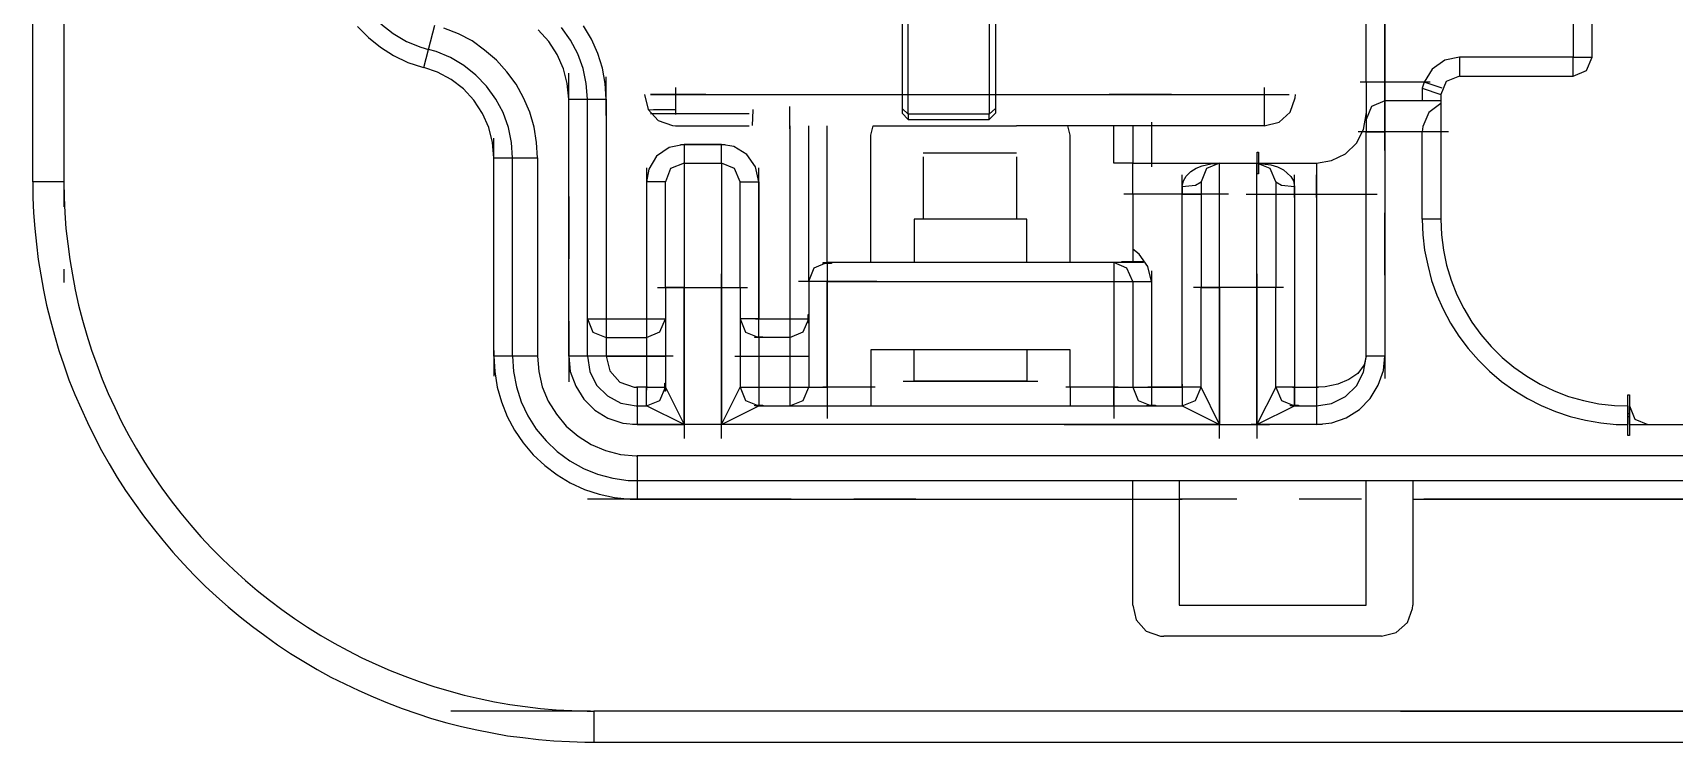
# Model space of a CAD drawing. Header units: inches. Extents: x 47316 to 59086, y 3141 to 11743.
# Drawn here: x 47671.75 to 47698.1, y 8683.27 to 8694.66 of the extents above; entities that cross this region are included whole.
import ezdxf

# ---------------------------------------------------------------- set-up
doc = ezdxf.new("R2010")
doc.units = ezdxf.units.IN
doc.header["$MEASUREMENT"] = 0

msp = doc.modelspace()

# ---------------------------------------------------------------- linework, layer by layer
at = {"color": 7, "linetype": 'Continuous', "ltscale": 0.936}
for p, q in [((47671.752, 8692.267), (47671.752, 8708.465)), ((47672.252, 8708.465), (47672.252, 8692.267)), ((47693.155, 8693.868), (47693.155, 8706.866)), ((47693.455, 8693.868), (47693.455, 8706.866)), ((47672.252, 8698.868), (47672.252, 8691.868)), ((47693.455, 8698.868), (47693.455, 8692.569)), ((47696.478, 8696.97), (47696.478, 8694.269)), ((47696.778, 8694.269), (47696.778, 8696.97)), ((47685.705, 8695.058), (47685.705, 8693.446)), ((47685.804, 8693.353), (47685.804, 8695.053)), ((47687.103, 8695.053), (47687.103, 8693.353)), ((47687.202, 8695.058), (47687.202, 8693.371)), ((47676.965, 8694.761), (47677.137, 8694.584)), ((47677.34, 8694.808), (47677.538, 8694.652)), ((47677.538, 8694.652), (47677.752, 8694.524)), ((47678.101, 8694.394), (47678.205, 8694.782)), ((47678.582, 8694.644), (47678.348, 8694.738)), ((47678.801, 8694.53), (47678.582, 8694.644)), ((47680.036, 8694.522), (47679.861, 8694.707)), ((47680.384, 8694.543), (47680.236, 8694.748)), ((47680.718, 8694.558), (47680.593, 8694.772)), ((47677.137, 8694.584), (47677.332, 8694.428)), ((47677.332, 8694.428), (47677.543, 8694.295)), ((47677.752, 8694.524), (47677.981, 8694.431)), ((47677.981, 8694.431), (47678.101, 8694.394)), ((47678.028, 8694.103), (47678.101, 8694.394)), ((47678.226, 8694.36), (47678.101, 8694.394)), ((47679.004, 8694.384), (47678.801, 8694.53)), ((47679.194, 8694.222), (47679.004, 8694.384)), ((47680.168, 8694.314), (47680.036, 8694.522)), ((47680.499, 8694.324), (47680.384, 8694.543)), ((47680.822, 8694.329), (47680.718, 8694.558)), ((47677.543, 8694.295), (47677.77, 8694.186)), ((47677.77, 8694.186), (47678.007, 8694.11)), ((47678.007, 8694.11), (47678.028, 8694.103)), ((47678.246, 8694.027), (47678.028, 8694.103)), ((47678.455, 8694.264), (47678.226, 8694.36)), ((47678.668, 8694.136), (47678.455, 8694.264)), ((47678.864, 8693.983), (47678.668, 8694.136)), ((47679.361, 8694.035), (47679.194, 8694.222)), ((47680.27, 8694.084), (47680.168, 8694.314)), ((47680.585, 8694.087), (47680.499, 8694.324)), ((47680.895, 8694.092), (47680.822, 8694.329)), ((47694.413, 8694.22), (47694.213, 8694.077)), ((47694.653, 8694.269), (47694.413, 8694.22)), ((47694.653, 8694.269), (47694.653, 8693.967)), ((47696.478, 8694.269), (47694.653, 8694.269)), ((47694.653, 8694.269), (47694.653, 8694.269)), ((47696.478, 8694.269), (47696.778, 8694.269)), ((47696.478, 8693.967), (47696.478, 8694.269)), ((47696.689, 8694.056), (47696.778, 8694.269)), ((47678.465, 8693.912), (47678.246, 8694.027)), ((47678.663, 8693.759), (47678.465, 8693.912)), ((47679.036, 8693.803), (47678.864, 8693.983)), ((47679.509, 8693.834), (47679.361, 8694.035)), ((47680.33, 8693.845), (47680.27, 8694.084)), ((47680.353, 8693.597), (47680.33, 8693.845)), ((47680.353, 8693.032), (47680.353, 8694.011)), ((47680.634, 8693.845), (47680.585, 8694.087)), ((47680.653, 8693.597), (47680.634, 8693.845)), ((47680.937, 8693.845), (47680.895, 8694.092)), ((47680.952, 8693.597), (47680.937, 8693.845)), ((47680.952, 8693.334), (47680.952, 8693.952)), ((47694.181, 8693.868), (47693.059, 8693.868)), ((47693.455, 8693.868), (47693.155, 8693.868)), ((47693.155, 8693.868), (47693.155, 8693.069)), ((47694.085, 8693.868), (47693.455, 8693.868)), ((47693.455, 8693.569), (47693.455, 8693.868)), ((47694.085, 8693.868), (47694.054, 8693.772)), ((47694.213, 8694.077), (47694.085, 8693.868)), ((47694.371, 8693.772), (47694.085, 8693.868)), ((47694.439, 8693.881), (47694.353, 8693.668)), ((47694.653, 8693.967), (47694.439, 8693.881)), ((47694.653, 8693.967), (47696.478, 8693.967)), ((47696.478, 8693.967), (47696.689, 8694.056)), ((47678.832, 8693.577), (47678.663, 8693.759)), ((47678.97, 8693.368), (47678.832, 8693.577)), ((47679.184, 8693.597), (47679.036, 8693.803)), ((47679.301, 8693.379), (47679.184, 8693.597)), ((47679.629, 8693.616), (47679.509, 8693.834)), ((47679.728, 8693.386), (47679.629, 8693.616)), ((47680.353, 8689.47), (47680.353, 8693.597)), ((47680.353, 8693.597), (47680.952, 8693.597)), ((47680.653, 8689.47), (47680.653, 8693.597)), ((47680.952, 8693.597), (47680.952, 8690.069)), ((47681.567, 8693.668), (47681.627, 8693.431)), ((47682.554, 8693.668), (47681.668, 8693.668)), ((47681.668, 8693.668), (47688.028, 8693.668)), ((47682.067, 8693.782), (47682.067, 8693.347)), ((47685.556, 8693.668), (47686.442, 8693.668)), ((47687.541, 8693.668), (47691.517, 8693.668)), ((47690.028, 8693.668), (47689.03, 8693.668)), ((47691.03, 8693.668), (47691.916, 8693.668)), ((47691.517, 8693.782), (47691.517, 8693.347)), ((47691.517, 8693.668), (47691.517, 8693.168)), ((47691.934, 8693.389), (47692.015, 8693.618)), ((47692.015, 8693.618), (47692.017, 8693.668)), ((47694.054, 8693.772), (47694.054, 8693.569)), ((47694.054, 8693.772), (47694.353, 8693.668)), ((47694.353, 8693.668), (47694.353, 8691.668)), ((47679.072, 8693.142), (47678.97, 8693.368)), ((47679.384, 8693.142), (47679.301, 8693.379)), ((47679.796, 8693.147), (47679.728, 8693.386)), ((47681.627, 8693.431), (47681.788, 8693.251)), ((47681.632, 8693.425), (47681.713, 8693.428)), ((47681.668, 8693.368), (47683.249, 8693.368)), ((47681.713, 8693.428), (47682.067, 8693.431)), ((47683.304, 8693.17), (47683.312, 8693.418)), ((47683.312, 8693.418), (47683.312, 8693.431)), ((47683.9, 8693.118), (47683.9, 8693.478)), ((47685.705, 8693.446), (47685.804, 8693.353)), ((47685.705, 8693.446), (47685.705, 8693.371)), ((47685.705, 8693.371), (47685.804, 8693.269)), ((47687.103, 8693.353), (47685.804, 8693.353)), ((47685.804, 8693.353), (47685.804, 8693.269)), ((47687.103, 8693.353), (47687.202, 8693.446)), ((47687.202, 8693.371), (47687.103, 8693.269)), ((47687.103, 8693.269), (47687.103, 8693.353)), ((47691.754, 8693.228), (47691.934, 8693.389)), ((47693.108, 8693.108), (47693.155, 8693.35)), ((47693.239, 8693.48), (47693.155, 8693.269)), ((47693.155, 8693.35), (47693.155, 8693.368)), ((47693.455, 8693.569), (47693.239, 8693.48)), ((47694.353, 8693.569), (47693.455, 8693.569)), ((47693.455, 8693.069), (47693.455, 8693.569)), ((47693.455, 8692.769), (47693.455, 8693.428)), ((47694.161, 8693.379), (47694.062, 8693.157)), ((47694.353, 8693.527), (47694.161, 8693.379)), ((47679.132, 8692.899), (47679.072, 8693.142)), ((47679.434, 8692.899), (47679.384, 8693.142)), ((47679.838, 8692.899), (47679.796, 8693.147)), ((47681.788, 8693.251), (47682.017, 8693.17)), ((47682.017, 8693.17), (47682.067, 8693.168)), ((47682.067, 8693.168), (47683.249, 8693.168)), ((47683.9, 8693.168), (47683.9, 8690.069)), ((47684.205, 8690.67), (47684.205, 8693.168)), ((47684.504, 8690.97), (47684.504, 8693.168)), ((47685.202, 8693.019), (47685.241, 8693.168)), ((47685.241, 8693.168), (47687.541, 8693.168)), ((47685.804, 8693.269), (47687.103, 8693.269)), ((47691.517, 8693.168), (47687.541, 8693.168)), ((47688.403, 8693.019), (47688.364, 8693.168)), ((47689.101, 8692.569), (47689.101, 8693.168)), ((47689.405, 8693.168), (47689.405, 8692.569)), ((47689.705, 8693.228), (47689.705, 8692.509)), ((47689.705, 8693.168), (47689.705, 8692.569)), ((47691.517, 8693.168), (47691.754, 8693.228)), ((47692.996, 8692.889), (47693.108, 8693.108)), ((47694.473, 8693.069), (47693.025, 8693.069)), ((47693.155, 8693.069), (47693.455, 8693.069)), ((47693.155, 8689.47), (47693.155, 8693.069)), ((47694.054, 8693.069), (47693.455, 8693.069)), ((47693.455, 8693.069), (47693.455, 8689.47)), ((47694.062, 8693.157), (47694.054, 8693.069)), ((47694.054, 8691.668), (47694.054, 8693.069)), ((47679.153, 8692.652), (47679.132, 8692.899)), ((47679.153, 8692.561), (47679.153, 8692.97)), ((47679.452, 8692.652), (47679.434, 8692.899)), ((47679.851, 8692.652), (47679.838, 8692.899)), ((47681.965, 8692.819), (47681.762, 8692.678)), ((47682.205, 8692.868), (47681.965, 8692.819)), ((47682.145, 8692.868), (47682.864, 8692.868)), ((47682.804, 8692.868), (47682.205, 8692.868)), ((47682.205, 8692.868), (47682.205, 8690.569)), ((47683.002, 8692.837), (47682.804, 8692.868)), ((47682.804, 8692.569), (47682.804, 8692.868)), ((47683.213, 8692.709), (47683.002, 8692.837)), ((47685.202, 8690.97), (47685.202, 8693.019)), ((47688.403, 8690.97), (47688.403, 8693.019)), ((47692.819, 8692.72), (47692.996, 8692.889)), ((47679.153, 8689.47), (47679.153, 8692.652)), ((47679.153, 8692.652), (47679.851, 8692.652)), ((47679.452, 8689.47), (47679.452, 8692.652)), ((47679.851, 8692.652), (47679.851, 8689.47)), ((47681.762, 8692.678), (47681.637, 8692.47)), ((47682.205, 8692.569), (47681.989, 8692.48)), ((47682.205, 8692.569), (47682.804, 8692.569)), ((47683.015, 8692.483), (47682.804, 8692.569)), ((47682.804, 8692.569), (47682.804, 8690.569)), ((47683.353, 8692.509), (47683.213, 8692.709)), ((47686.043, 8692.735), (47687.541, 8692.735)), ((47686.043, 8692.67), (47686.043, 8691.668)), ((47687.541, 8692.67), (47687.541, 8691.668)), ((47689.405, 8692.569), (47689.101, 8692.569)), ((47689.405, 8692.569), (47691.4, 8692.569)), ((47689.405, 8692.071), (47689.405, 8692.569)), ((47690.426, 8692.485), (47690.522, 8692.524)), ((47690.522, 8692.524), (47690.661, 8692.558)), ((47690.801, 8692.569), (47690.59, 8692.48)), ((47690.661, 8692.558), (47690.801, 8692.569)), ((47690.801, 8690.569), (47690.801, 8692.569)), ((47691.614, 8692.483), (47691.4, 8692.569)), ((47691.4, 8692.569), (47691.624, 8692.543)), ((47691.4, 8690.569), (47691.4, 8692.569)), ((47691.4, 8692.569), (47692.353, 8692.569)), ((47691.405, 8692.394), (47691.405, 8692.743)), ((47691.405, 8692.743), (47691.426, 8692.743)), ((47691.405, 8692.394), (47691.405, 8692.743)), ((47691.405, 8692.743), (47691.426, 8692.743)), ((47691.405, 8692.394), (47691.405, 8692.743)), ((47691.405, 8692.743), (47691.426, 8692.743)), ((47691.426, 8692.743), (47691.426, 8692.394)), ((47691.426, 8692.743), (47691.426, 8692.743)), ((47691.426, 8692.743), (47691.426, 8692.394)), ((47691.426, 8692.743), (47691.426, 8692.743)), ((47691.426, 8692.743), (47691.426, 8692.394)), ((47691.426, 8692.743), (47691.426, 8692.743)), ((47691.624, 8692.543), (47691.728, 8692.509)), ((47692.353, 8692.569), (47692.598, 8692.608)), ((47692.353, 8692.569), (47692.353, 8692.071)), ((47692.598, 8692.608), (47692.819, 8692.72)), ((47671.752, 8692.267), (47671.754, 8692.017)), ((47672.252, 8692.267), (47671.752, 8692.267)), ((47672.252, 8692.267), (47672.257, 8692.017)), ((47672.252, 8692.267), (47672.252, 8692.267)), ((47680.952, 8692.332), (47680.952, 8691.332)), ((47681.601, 8692.491), (47681.601, 8689.847)), ((47681.637, 8692.47), (47681.601, 8692.267)), ((47681.905, 8692.267), (47681.601, 8692.267)), ((47681.601, 8692.267), (47681.601, 8690.069)), ((47681.989, 8692.48), (47681.905, 8692.267)), ((47681.905, 8690.569), (47681.905, 8692.267)), ((47683.103, 8692.267), (47683.015, 8692.483)), ((47683.103, 8690.569), (47683.103, 8692.267)), ((47683.103, 8692.267), (47683.403, 8692.267)), ((47683.403, 8692.267), (47683.353, 8692.509)), ((47683.403, 8689.847), (47683.403, 8692.491)), ((47683.403, 8692.267), (47683.403, 8690.069)), ((47690.202, 8692.022), (47690.202, 8692.381)), ((47690.202, 8692.194), (47690.22, 8692.285)), ((47690.22, 8692.285), (47690.265, 8692.36)), ((47690.265, 8692.36), (47690.34, 8692.433)), ((47690.34, 8692.433), (47690.426, 8692.485)), ((47690.416, 8692.215), (47690.502, 8692.267)), ((47690.59, 8692.48), (47690.502, 8692.267)), ((47690.502, 8692.267), (47690.502, 8690.569)), ((47691.426, 8692.394), (47691.405, 8692.394)), ((47691.426, 8692.394), (47691.405, 8692.394)), ((47691.426, 8692.394), (47691.405, 8692.394)), ((47691.702, 8692.267), (47691.614, 8692.483)), ((47691.702, 8692.267), (47691.793, 8692.215)), ((47691.702, 8692.267), (47691.702, 8690.569)), ((47691.728, 8692.509), (47691.827, 8692.459)), ((47691.827, 8692.459), (47691.944, 8692.353)), ((47691.944, 8692.353), (47691.986, 8692.282)), ((47691.986, 8692.282), (47692.004, 8692.194)), ((47692.004, 8692.017), (47692.004, 8692.381)), ((47692.353, 8692.017), (47692.353, 8692.381)), ((47671.754, 8692.017), (47671.765, 8691.769)), ((47672.257, 8692.017), (47672.267, 8691.769)), ((47680.353, 8692.032), (47680.353, 8691.032)), ((47683.9, 8692.121), (47683.9, 8691.118)), ((47690.942, 8692.071), (47689.262, 8692.071)), ((47690.202, 8692.071), (47689.405, 8692.071)), ((47689.405, 8692.071), (47689.405, 8690.97)), ((47690.202, 8692.194), (47690.416, 8692.215)), ((47690.202, 8692.194), (47690.202, 8692.071)), ((47690.202, 8692.071), (47690.502, 8692.071)), ((47690.202, 8688.97), (47690.202, 8692.071)), ((47691.228, 8692.071), (47693.327, 8692.071)), ((47691.702, 8692.071), (47692.004, 8692.071)), ((47691.793, 8692.215), (47692.004, 8692.194)), ((47692.004, 8692.194), (47692.004, 8692.071)), ((47692.004, 8692.071), (47692.004, 8688.97)), ((47692.004, 8692.071), (47692.353, 8692.071)), ((47692.353, 8692.071), (47693.155, 8692.071)), ((47692.353, 8692.071), (47692.353, 8688.371)), ((47671.765, 8691.769), (47671.783, 8691.519)), ((47672.267, 8691.769), (47672.283, 8691.519)), ((47693.455, 8690.769), (47693.455, 8691.769)), ((47671.783, 8691.519), (47671.809, 8691.269)), ((47672.283, 8691.519), (47672.312, 8691.272)), ((47679.153, 8690.561), (47679.153, 8691.558)), ((47687.705, 8691.668), (47685.9, 8691.668)), ((47685.9, 8691.668), (47685.9, 8690.97)), ((47687.705, 8690.97), (47687.705, 8691.668)), ((47694.054, 8691.668), (47694.062, 8691.418)), ((47694.353, 8691.668), (47694.054, 8691.668)), ((47694.353, 8691.668), (47694.364, 8691.418)), ((47671.809, 8691.269), (47671.84, 8691.022)), ((47672.312, 8691.272), (47672.343, 8691.022)), ((47694.062, 8691.418), (47694.09, 8691.17)), ((47694.364, 8691.418), (47694.392, 8691.17)), ((47671.84, 8691.022), (47671.879, 8690.774)), ((47672.343, 8691.022), (47672.387, 8690.774)), ((47684.504, 8690.97), (47684.288, 8690.881)), ((47684.439, 8690.97), (47684.569, 8690.97)), ((47684.439, 8690.959), (47684.439, 8690.97)), ((47684.439, 8690.97), (47684.439, 8690.97)), ((47684.439, 8690.97), (47684.569, 8690.97)), ((47684.439, 8690.959), (47684.439, 8690.97)), ((47684.439, 8690.97), (47684.439, 8690.97)), ((47684.439, 8690.97), (47684.569, 8690.97)), ((47684.439, 8690.959), (47684.439, 8690.97)), ((47684.439, 8690.97), (47684.439, 8690.97)), ((47684.569, 8690.959), (47684.439, 8690.959)), ((47684.569, 8690.959), (47684.439, 8690.959)), ((47684.569, 8690.959), (47684.439, 8690.959)), ((47689.101, 8690.97), (47684.504, 8690.97)), ((47684.504, 8690.959), (47684.504, 8690.67)), ((47684.569, 8690.97), (47684.569, 8690.959)), ((47684.569, 8690.97), (47684.569, 8690.959)), ((47684.569, 8690.97), (47684.569, 8690.959)), ((47689.312, 8690.881), (47689.101, 8690.97)), ((47689.405, 8690.97), (47689.101, 8690.97)), ((47689.101, 8690.97), (47689.101, 8690.67)), ((47689.231, 8690.988), (47689.58, 8690.988)), ((47689.231, 8690.97), (47689.231, 8690.988)), ((47689.231, 8690.988), (47689.231, 8690.988)), ((47689.231, 8690.988), (47689.58, 8690.988)), ((47689.231, 8690.97), (47689.231, 8690.988)), ((47689.231, 8690.988), (47689.231, 8690.988)), ((47689.231, 8690.988), (47689.58, 8690.988)), ((47689.231, 8690.97), (47689.231, 8690.988)), ((47689.231, 8690.988), (47689.231, 8690.988)), ((47689.58, 8690.97), (47689.231, 8690.97)), ((47689.58, 8690.97), (47689.231, 8690.97)), ((47689.58, 8690.97), (47689.231, 8690.97)), ((47689.509, 8691.108), (47689.405, 8691.189)), ((47689.65, 8690.91), (47689.509, 8691.108)), ((47689.58, 8690.988), (47689.58, 8690.97)), ((47689.58, 8690.988), (47689.58, 8690.97)), ((47689.58, 8690.988), (47689.58, 8690.97)), ((47690.202, 8690.022), (47690.202, 8691.019)), ((47692.004, 8691.019), (47692.004, 8690.022)), ((47692.353, 8691.019), (47692.353, 8690.017)), ((47694.09, 8691.17), (47694.14, 8690.928)), ((47694.392, 8691.17), (47694.444, 8690.928)), ((47671.879, 8690.774), (47671.921, 8690.53)), ((47672.252, 8690.868), (47672.252, 8690.649)), ((47672.387, 8690.774), (47672.431, 8690.532)), ((47682.205, 8690.79), (47682.205, 8688.147)), ((47682.804, 8688.147), (47682.804, 8690.79)), ((47684.288, 8690.881), (47684.202, 8690.67)), ((47684.504, 8690.871), (47684.504, 8688.467)), ((47689.101, 8690.871), (47689.101, 8688.467)), ((47689.405, 8690.67), (47689.312, 8690.881)), ((47689.705, 8690.67), (47689.65, 8690.91)), ((47689.705, 8690.84), (47689.705, 8688.8)), ((47690.801, 8688.147), (47690.801, 8690.79)), ((47691.4, 8690.79), (47691.4, 8688.147)), ((47694.14, 8690.928), (47694.202, 8690.683)), ((47694.202, 8690.683), (47694.288, 8690.446)), ((47694.444, 8690.928), (47694.517, 8690.689)), ((47694.517, 8690.689), (47694.608, 8690.454)), ((47671.921, 8690.53), (47671.973, 8690.285)), ((47672.431, 8690.532), (47672.486, 8690.287)), ((47681.78, 8690.569), (47683.223, 8690.569)), ((47681.905, 8690.569), (47681.905, 8688.97)), ((47682.205, 8690.569), (47681.905, 8690.569)), ((47682.205, 8690.569), (47682.804, 8690.569)), ((47682.205, 8688.371), (47682.205, 8690.569)), ((47682.804, 8690.569), (47683.103, 8690.569)), ((47682.804, 8690.569), (47682.804, 8688.371)), ((47683.103, 8690.569), (47683.103, 8688.97)), ((47685.301, 8690.67), (47684.043, 8690.67)), ((47684.504, 8690.67), (47684.205, 8690.67)), ((47684.205, 8690.67), (47684.205, 8688.97)), ((47684.504, 8690.67), (47689.101, 8690.67)), ((47684.504, 8688.97), (47684.504, 8690.67)), ((47686.304, 8690.67), (47687.301, 8690.67)), ((47688.304, 8690.67), (47689.564, 8690.67)), ((47689.101, 8690.67), (47689.101, 8688.97)), ((47689.101, 8690.67), (47689.705, 8690.67)), ((47689.405, 8690.67), (47689.405, 8688.97)), ((47689.705, 8690.67), (47689.705, 8688.97)), ((47691.825, 8690.569), (47690.382, 8690.569)), ((47690.502, 8690.569), (47690.801, 8690.569)), ((47690.502, 8688.97), (47690.502, 8690.569)), ((47691.4, 8690.569), (47690.801, 8690.569)), ((47690.801, 8690.569), (47690.801, 8688.371)), ((47691.702, 8690.569), (47691.4, 8690.569)), ((47691.4, 8688.371), (47691.4, 8690.569)), ((47691.702, 8688.97), (47691.702, 8690.569)), ((47694.288, 8690.446), (47694.39, 8690.222)), ((47694.608, 8690.454), (47694.72, 8690.233)), ((47671.973, 8690.285), (47672.033, 8690.043)), ((47672.486, 8690.287), (47672.549, 8690.045)), ((47680.952, 8690.332), (47680.952, 8689.717)), ((47694.39, 8690.222), (47694.504, 8689.998)), ((47694.72, 8690.233), (47694.848, 8690.017)), ((47672.033, 8690.043), (47672.098, 8689.803)), ((47672.549, 8690.045), (47672.619, 8689.806)), ((47680.353, 8690.032), (47680.353, 8689.058)), ((47680.653, 8690.069), (47680.741, 8689.855)), ((47680.653, 8690.069), (47680.952, 8690.069)), ((47680.887, 8690.069), (47681.668, 8690.069)), ((47680.952, 8690.069), (47680.952, 8689.769)), ((47680.952, 8690.069), (47681.601, 8690.069)), ((47681.601, 8690.069), (47681.905, 8690.069)), ((47681.601, 8690.069), (47681.601, 8689.47)), ((47681.817, 8689.858), (47681.905, 8690.069)), ((47683.103, 8690.069), (47683.192, 8689.855)), ((47683.403, 8690.069), (47683.103, 8690.069)), ((47683.353, 8690.069), (47683.955, 8690.069)), ((47683.403, 8690.069), (47683.9, 8690.069)), ((47683.403, 8689.78), (47683.403, 8690.069)), ((47683.9, 8690.118), (47683.9, 8689.759)), ((47683.9, 8690.069), (47684.194, 8690.069)), ((47683.9, 8690.069), (47683.9, 8689.47)), ((47684.116, 8689.858), (47684.205, 8690.069)), ((47684.194, 8690.004), (47684.194, 8690.136)), ((47684.194, 8690.136), (47684.205, 8690.136)), ((47684.194, 8690.004), (47684.194, 8690.136)), ((47684.194, 8690.136), (47684.205, 8690.136)), ((47684.194, 8690.004), (47684.194, 8690.136)), ((47684.194, 8690.136), (47684.205, 8690.136)), ((47684.205, 8690.004), (47684.194, 8690.004)), ((47684.194, 8690.004), (47684.194, 8690.004)), ((47684.205, 8690.004), (47684.194, 8690.004)), ((47684.194, 8690.004), (47684.194, 8690.004)), ((47684.205, 8690.004), (47684.194, 8690.004)), ((47684.194, 8690.004), (47684.194, 8690.004)), ((47684.205, 8690.136), (47684.205, 8690.004)), ((47684.205, 8690.136), (47684.205, 8690.004)), ((47684.205, 8690.136), (47684.205, 8690.004)), ((47694.504, 8689.998), (47694.64, 8689.79)), ((47694.848, 8690.017), (47694.996, 8689.816)), ((47672.098, 8689.803), (47672.171, 8689.561)), ((47672.619, 8689.806), (47672.694, 8689.566)), ((47680.741, 8689.855), (47680.952, 8689.769)), ((47680.952, 8689.769), (47681.601, 8689.769)), ((47680.952, 8689.769), (47680.952, 8689.47)), ((47681.601, 8689.769), (47681.817, 8689.858)), ((47683.192, 8689.855), (47683.403, 8689.769)), ((47683.338, 8689.769), (47683.338, 8689.78)), ((47683.338, 8689.78), (47683.468, 8689.78)), ((47683.338, 8689.769), (47683.338, 8689.78)), ((47683.338, 8689.78), (47683.468, 8689.78)), ((47683.338, 8689.769), (47683.338, 8689.78)), ((47683.338, 8689.78), (47683.468, 8689.78)), ((47683.468, 8689.769), (47683.338, 8689.769)), ((47683.468, 8689.769), (47683.338, 8689.769)), ((47683.468, 8689.769), (47683.338, 8689.769)), ((47683.9, 8689.769), (47683.403, 8689.769)), ((47683.403, 8689.769), (47683.403, 8689.47)), ((47683.468, 8689.78), (47683.468, 8689.769)), ((47683.468, 8689.78), (47683.468, 8689.769)), ((47683.468, 8689.78), (47683.468, 8689.769)), ((47683.468, 8689.769), (47683.468, 8689.769)), ((47683.468, 8689.769), (47683.468, 8689.769)), ((47683.468, 8689.769), (47683.468, 8689.769)), ((47683.9, 8689.769), (47684.116, 8689.858)), ((47693.455, 8689.769), (47693.455, 8689.11)), ((47694.64, 8689.79), (47694.791, 8689.59)), ((47694.996, 8689.816), (47695.158, 8689.626)), ((47695.158, 8689.626), (47695.335, 8689.449)), ((47672.171, 8689.561), (47672.249, 8689.327)), ((47672.694, 8689.566), (47672.778, 8689.332)), ((47679.153, 8689.561), (47679.153, 8689.149)), ((47679.153, 8689.47), (47679.166, 8689.22)), ((47679.452, 8689.47), (47679.153, 8689.47)), ((47679.452, 8689.47), (47679.468, 8689.22)), ((47679.851, 8689.47), (47679.452, 8689.47)), ((47679.851, 8689.47), (47679.871, 8689.22)), ((47680.353, 8689.47), (47680.379, 8689.222)), ((47680.653, 8689.47), (47680.353, 8689.47)), ((47682.028, 8689.47), (47680.528, 8689.47)), ((47680.653, 8689.47), (47680.692, 8689.222)), ((47680.952, 8689.47), (47680.653, 8689.47)), ((47680.952, 8689.47), (47681.012, 8689.233)), ((47680.952, 8689.47), (47681.601, 8689.47)), ((47681.601, 8689.519), (47681.601, 8688.92)), ((47681.601, 8689.47), (47681.601, 8688.97)), ((47681.601, 8689.47), (47681.905, 8689.47)), ((47683.022, 8689.47), (47683.983, 8689.47)), ((47683.103, 8689.47), (47683.403, 8689.47)), ((47683.403, 8689.519), (47683.403, 8688.92)), ((47683.403, 8689.47), (47683.9, 8689.47)), ((47683.403, 8689.47), (47683.403, 8688.97)), ((47683.9, 8689.519), (47683.9, 8688.92)), ((47683.9, 8689.47), (47684.205, 8689.47)), ((47683.9, 8689.47), (47683.9, 8688.97)), ((47688.403, 8689.569), (47685.202, 8689.569)), ((47685.202, 8689.569), (47685.202, 8688.67)), ((47685.9, 8689.069), (47685.9, 8689.569)), ((47687.705, 8689.569), (47687.705, 8689.069)), ((47688.403, 8688.97), (47688.403, 8689.569)), ((47693.108, 8689.209), (47693.155, 8689.452)), ((47693.155, 8689.47), (47693.119, 8689.327)), ((47693.155, 8689.452), (47693.155, 8689.47)), ((47693.455, 8689.47), (47693.155, 8689.47)), ((47693.429, 8689.238), (47693.455, 8689.47)), ((47694.791, 8689.59), (47694.955, 8689.402)), ((47694.955, 8689.402), (47695.134, 8689.228)), ((47695.335, 8689.449), (47695.525, 8689.29)), ((47672.249, 8689.327), (47672.332, 8689.09)), ((47672.778, 8689.332), (47672.866, 8689.097)), ((47672.866, 8689.097), (47672.963, 8688.868)), ((47679.166, 8689.22), (47679.205, 8688.972)), ((47679.468, 8689.22), (47679.517, 8688.978)), ((47679.871, 8689.22), (47679.929, 8688.978)), ((47680.379, 8689.222), (47680.465, 8688.988)), ((47680.692, 8689.222), (47680.801, 8689.004)), ((47681.012, 8689.233), (47681.174, 8689.053)), ((47693.017, 8689.191), (47692.877, 8689.092)), ((47692.996, 8688.991), (47693.108, 8689.209)), ((47693.119, 8689.327), (47693.017, 8689.191)), ((47693.348, 8689.001), (47693.429, 8689.238)), ((47695.134, 8689.228), (47695.325, 8689.064)), ((47695.525, 8689.29), (47695.731, 8689.147)), ((47695.731, 8689.147), (47695.944, 8689.019)), ((47672.332, 8689.09), (47672.426, 8688.855)), ((47672.426, 8688.855), (47672.525, 8688.626)), ((47672.963, 8688.868), (47673.067, 8688.642)), ((47679.205, 8688.972), (47679.272, 8688.733)), ((47679.517, 8688.978), (47679.59, 8688.735)), ((47679.929, 8688.978), (47680.025, 8688.746)), ((47680.465, 8688.988), (47680.595, 8688.78)), ((47680.801, 8689.004), (47680.973, 8688.829)), ((47681.174, 8689.053), (47681.403, 8688.972)), ((47681.403, 8688.972), (47681.452, 8688.97)), ((47681.619, 8688.97), (47681.439, 8688.97)), ((47681.601, 8688.97), (47681.452, 8688.97)), ((47681.452, 8688.97), (47681.452, 8688.67)), ((47681.601, 8688.97), (47681.895, 8688.97)), ((47681.601, 8688.67), (47681.601, 8688.97)), ((47681.817, 8688.759), (47681.905, 8688.97)), ((47681.895, 8688.905), (47681.895, 8689.035)), ((47681.895, 8689.035), (47681.905, 8689.035)), ((47681.895, 8688.905), (47681.895, 8689.035)), ((47681.895, 8689.035), (47681.905, 8689.035)), ((47681.895, 8688.905), (47681.895, 8689.035)), ((47681.895, 8689.035), (47681.905, 8689.035)), ((47681.905, 8688.905), (47681.895, 8688.905)), ((47681.895, 8688.905), (47681.895, 8688.905)), ((47681.905, 8688.905), (47681.895, 8688.905)), ((47681.895, 8688.905), (47681.895, 8688.905)), ((47681.905, 8688.905), (47681.895, 8688.905)), ((47681.895, 8688.905), (47681.895, 8688.905)), ((47681.905, 8689.035), (47681.905, 8688.905)), ((47681.905, 8689.035), (47681.905, 8688.905)), ((47681.905, 8689.035), (47681.905, 8688.905)), ((47681.905, 8688.97), (47682.205, 8688.371)), ((47682.804, 8688.371), (47683.103, 8688.97)), ((47683.103, 8688.97), (47683.192, 8688.759)), ((47683.103, 8688.97), (47683.403, 8688.97)), ((47683.353, 8688.97), (47683.955, 8688.97)), ((47683.403, 8688.97), (47683.9, 8688.97)), ((47683.403, 8688.97), (47683.403, 8688.681)), ((47683.9, 8688.97), (47684.205, 8688.97)), ((47683.9, 8688.97), (47683.9, 8688.67)), ((47684.116, 8688.759), (47684.205, 8688.97)), ((47684.205, 8688.97), (47684.504, 8688.97)), ((47685.272, 8688.97), (47684.434, 8688.97)), ((47685.202, 8688.97), (47684.504, 8688.97)), ((47684.504, 8688.97), (47684.504, 8688.67)), ((47685.72, 8689.069), (47687.884, 8689.069)), ((47687.705, 8689.069), (47685.9, 8689.069)), ((47689.171, 8688.97), (47688.332, 8688.97)), ((47688.403, 8688.97), (47688.403, 8688.67)), ((47689.101, 8688.97), (47688.403, 8688.97)), ((47689.101, 8688.97), (47689.405, 8688.97)), ((47689.101, 8688.67), (47689.101, 8688.97)), ((47689.405, 8688.97), (47689.494, 8688.759)), ((47689.405, 8688.97), (47689.705, 8688.97)), ((47690.252, 8688.97), (47689.65, 8688.97)), ((47689.705, 8688.97), (47689.705, 8688.681)), ((47689.705, 8688.97), (47690.202, 8688.97)), ((47690.202, 8689.019), (47690.202, 8688.66)), ((47690.502, 8688.97), (47690.202, 8688.97)), ((47690.202, 8688.97), (47690.202, 8688.67)), ((47690.416, 8688.759), (47690.502, 8688.97)), ((47690.801, 8688.371), (47690.502, 8688.97)), ((47691.702, 8688.97), (47691.4, 8688.371)), ((47691.702, 8688.97), (47691.793, 8688.759)), ((47692.004, 8688.97), (47691.702, 8688.97)), ((47691.968, 8688.97), (47692.39, 8688.97)), ((47692.004, 8689.019), (47692.004, 8688.66)), ((47692.004, 8688.97), (47692.353, 8688.97)), ((47692.004, 8688.681), (47692.004, 8688.97)), ((47692.353, 8689.019), (47692.353, 8688.655)), ((47692.494, 8688.978), (47692.353, 8688.97)), ((47692.7, 8689.019), (47692.494, 8688.978)), ((47692.877, 8689.092), (47692.7, 8689.019)), ((47692.819, 8688.819), (47692.996, 8688.991)), ((47693.218, 8688.79), (47693.348, 8689.001)), ((47695.325, 8689.064), (47695.525, 8688.92)), ((47695.525, 8688.92), (47695.741, 8688.79)), ((47695.944, 8689.019), (47696.171, 8688.912)), ((47696.171, 8688.912), (47696.403, 8688.821)), ((47697.353, 8688.496), (47697.353, 8688.845)), ((47697.353, 8688.845), (47697.377, 8688.845)), ((47697.353, 8688.496), (47697.353, 8688.845)), ((47697.353, 8688.845), (47697.377, 8688.845)), ((47697.353, 8688.496), (47697.353, 8688.845)), ((47697.353, 8688.845), (47697.377, 8688.845)), ((47697.377, 8688.845), (47697.377, 8688.496)), ((47697.377, 8688.845), (47697.377, 8688.496)), ((47697.377, 8688.845), (47697.377, 8688.496)), ((47672.525, 8688.626), (47672.627, 8688.402)), ((47673.067, 8688.642), (47673.176, 8688.415)), ((47679.272, 8688.733), (47679.364, 8688.501)), ((47679.59, 8688.735), (47679.697, 8688.511)), ((47680.025, 8688.746), (47680.155, 8688.535)), ((47680.595, 8688.78), (47680.772, 8688.603)), ((47680.772, 8688.603), (47680.983, 8688.472)), ((47680.973, 8688.829), (47681.192, 8688.712)), ((47681.192, 8688.712), (47681.434, 8688.67)), ((47681.434, 8688.67), (47681.452, 8688.67)), ((47681.452, 8688.67), (47681.452, 8688.371)), ((47681.452, 8688.67), (47681.601, 8688.67)), ((47681.601, 8688.67), (47681.817, 8688.759)), ((47682.205, 8688.371), (47681.601, 8688.67)), ((47682.804, 8688.371), (47683.403, 8688.67)), ((47683.192, 8688.759), (47683.403, 8688.67)), ((47683.338, 8688.681), (47683.468, 8688.681)), ((47683.338, 8688.67), (47683.338, 8688.681)), ((47683.338, 8688.681), (47683.338, 8688.681)), ((47683.338, 8688.681), (47683.468, 8688.681)), ((47683.338, 8688.67), (47683.338, 8688.681)), ((47683.338, 8688.681), (47683.338, 8688.681)), ((47683.338, 8688.681), (47683.468, 8688.681)), ((47683.338, 8688.67), (47683.338, 8688.681)), ((47683.338, 8688.681), (47683.338, 8688.681)), ((47683.468, 8688.67), (47683.338, 8688.67)), ((47683.468, 8688.67), (47683.338, 8688.67)), ((47683.468, 8688.67), (47683.338, 8688.67)), ((47683.403, 8688.67), (47690.202, 8688.67)), ((47683.468, 8688.681), (47683.468, 8688.67)), ((47683.468, 8688.681), (47683.468, 8688.67)), ((47683.468, 8688.681), (47683.468, 8688.67)), ((47683.9, 8688.67), (47684.116, 8688.759)), ((47689.494, 8688.759), (47689.705, 8688.67)), ((47689.64, 8688.681), (47689.77, 8688.681)), ((47689.64, 8688.67), (47689.64, 8688.681)), ((47689.64, 8688.681), (47689.64, 8688.681)), ((47689.64, 8688.681), (47689.77, 8688.681)), ((47689.64, 8688.67), (47689.64, 8688.681)), ((47689.64, 8688.681), (47689.64, 8688.681)), ((47689.64, 8688.681), (47689.77, 8688.681)), ((47689.64, 8688.67), (47689.64, 8688.681)), ((47689.64, 8688.681), (47689.64, 8688.681)), ((47689.77, 8688.67), (47689.64, 8688.67)), ((47689.77, 8688.67), (47689.64, 8688.67)), ((47689.77, 8688.67), (47689.64, 8688.67)), ((47689.77, 8688.681), (47689.77, 8688.67)), ((47689.77, 8688.681), (47689.77, 8688.67)), ((47689.77, 8688.681), (47689.77, 8688.67)), ((47690.202, 8688.67), (47690.416, 8688.759)), ((47690.202, 8688.67), (47690.801, 8688.371)), ((47691.4, 8688.371), (47692.004, 8688.67)), ((47691.793, 8688.759), (47692.004, 8688.67)), ((47691.939, 8688.681), (47692.069, 8688.681)), ((47691.939, 8688.67), (47691.939, 8688.681)), ((47691.939, 8688.681), (47691.939, 8688.681)), ((47691.939, 8688.681), (47692.069, 8688.681)), ((47691.939, 8688.67), (47691.939, 8688.681)), ((47691.939, 8688.681), (47691.939, 8688.681)), ((47691.939, 8688.681), (47692.069, 8688.681)), ((47691.939, 8688.67), (47691.939, 8688.681)), ((47691.939, 8688.681), (47691.939, 8688.681)), ((47692.069, 8688.67), (47691.939, 8688.67)), ((47692.069, 8688.67), (47691.939, 8688.67)), ((47692.069, 8688.67), (47691.939, 8688.67)), ((47692.004, 8688.67), (47692.353, 8688.67)), ((47692.069, 8688.681), (47692.069, 8688.67)), ((47692.069, 8688.681), (47692.069, 8688.67)), ((47692.069, 8688.681), (47692.069, 8688.67)), ((47692.353, 8688.67), (47692.598, 8688.709)), ((47692.598, 8688.709), (47692.819, 8688.819)), ((47692.832, 8688.48), (47693.046, 8688.613)), ((47693.046, 8688.613), (47693.218, 8688.79)), ((47695.741, 8688.79), (47695.963, 8688.675)), ((47695.963, 8688.675), (47696.192, 8688.582)), ((47696.192, 8688.582), (47696.429, 8688.501)), ((47696.403, 8688.821), (47696.642, 8688.754)), ((47696.642, 8688.754), (47696.89, 8688.704)), ((47696.89, 8688.704), (47697.137, 8688.675)), ((47697.137, 8688.675), (47697.353, 8688.67)), ((47697.353, 8688.67), (47697.353, 8688.371)), ((47697.377, 8688.67), (47697.465, 8688.454)), ((47672.627, 8688.402), (47672.739, 8688.175)), ((47673.176, 8688.415), (47673.293, 8688.194)), ((47679.364, 8688.501), (47679.483, 8688.282)), ((47679.697, 8688.511), (47679.83, 8688.298)), ((47680.155, 8688.535), (47680.314, 8688.345)), ((47680.314, 8688.345), (47680.504, 8688.183)), ((47680.983, 8688.472), (47681.22, 8688.394)), ((47681.22, 8688.394), (47681.452, 8688.371)), ((47682.278, 8688.371), (47681.379, 8688.371)), ((47681.452, 8688.371), (47682.205, 8688.371)), ((47685.301, 8688.371), (47682.004, 8688.371)), ((47690.801, 8688.371), (47682.804, 8688.371)), ((47687.301, 8688.371), (47686.304, 8688.371)), ((47688.304, 8688.371), (47691.603, 8688.371)), ((47692.45, 8688.371), (47691.306, 8688.371)), ((47692.353, 8688.371), (47691.4, 8688.371)), ((47692.353, 8688.371), (47692.601, 8688.397)), ((47692.601, 8688.397), (47692.832, 8688.48)), ((47696.429, 8688.501), (47696.671, 8688.441)), ((47696.671, 8688.441), (47696.918, 8688.397)), ((47696.918, 8688.397), (47697.166, 8688.373)), ((47697.166, 8688.373), (47697.353, 8688.371)), ((47697.353, 8688.194), (47697.353, 8688.545)), ((47697.353, 8688.545), (47697.377, 8688.545)), ((47697.353, 8688.194), (47697.353, 8688.545)), ((47697.353, 8688.545), (47697.377, 8688.545)), ((47697.353, 8688.194), (47697.353, 8688.545)), ((47697.353, 8688.545), (47697.377, 8688.545)), ((47697.377, 8688.496), (47697.353, 8688.496)), ((47697.353, 8688.496), (47697.353, 8688.496)), ((47697.377, 8688.496), (47697.353, 8688.496)), ((47697.353, 8688.496), (47697.353, 8688.496)), ((47697.377, 8688.496), (47697.353, 8688.496)), ((47697.353, 8688.496), (47697.353, 8688.496)), ((47697.377, 8688.545), (47697.377, 8688.194)), ((47697.377, 8688.545), (47697.377, 8688.194)), ((47697.377, 8688.545), (47697.377, 8688.194)), ((47697.377, 8688.371), (47702.077, 8688.371)), ((47697.465, 8688.454), (47697.676, 8688.371)), ((47672.739, 8688.175), (47672.856, 8687.954)), ((47673.293, 8688.194), (47673.416, 8687.978)), ((47679.483, 8688.282), (47679.621, 8688.074)), ((47679.621, 8688.074), (47679.783, 8687.884)), ((47679.83, 8688.298), (47679.989, 8688.108)), ((47679.989, 8688.108), (47680.168, 8687.936)), ((47680.504, 8688.183), (47680.715, 8688.048)), ((47680.715, 8688.048), (47680.944, 8687.954)), ((47697.377, 8688.194), (47697.353, 8688.194)), ((47697.353, 8688.194), (47697.353, 8688.194)), ((47697.377, 8688.194), (47697.353, 8688.194)), ((47697.353, 8688.194), (47697.353, 8688.194)), ((47697.377, 8688.194), (47697.353, 8688.194)), ((47697.353, 8688.194), (47697.353, 8688.194)), ((47672.856, 8687.954), (47672.976, 8687.738)), ((47673.416, 8687.978), (47673.546, 8687.764)), ((47679.783, 8687.884), (47679.968, 8687.715)), ((47680.168, 8687.936), (47680.369, 8687.787)), ((47680.369, 8687.787), (47680.588, 8687.665)), ((47680.944, 8687.954), (47681.184, 8687.889)), ((47681.184, 8687.889), (47681.434, 8687.868)), ((47681.434, 8687.868), (47681.452, 8687.868)), ((47731.254, 8687.868), (47681.452, 8687.868)), ((47681.452, 8687.868), (47681.452, 8687.47)), ((47672.976, 8687.738), (47673.106, 8687.522)), ((47673.106, 8687.522), (47673.241, 8687.311)), ((47673.546, 8687.764), (47673.681, 8687.55)), ((47673.681, 8687.55), (47673.822, 8687.347)), ((47679.968, 8687.715), (47680.166, 8687.561)), ((47680.166, 8687.561), (47680.379, 8687.436)), ((47680.588, 8687.665), (47680.817, 8687.571)), ((47680.817, 8687.571), (47681.062, 8687.509)), ((47673.241, 8687.311), (47673.382, 8687.108)), ((47673.822, 8687.347), (47673.97, 8687.144)), ((47680.379, 8687.436), (47680.606, 8687.329)), ((47680.606, 8687.329), (47680.843, 8687.251)), ((47680.843, 8687.251), (47681.09, 8687.199)), ((47681.062, 8687.509), (47681.309, 8687.472)), ((47681.309, 8687.472), (47681.452, 8687.47)), ((47681.452, 8687.47), (47731.254, 8687.47)), ((47681.452, 8687.47), (47681.452, 8687.17)), ((47689.405, 8685.47), (47689.405, 8687.47)), ((47690.153, 8687.47), (47690.153, 8685.47)), ((47693.155, 8685.47), (47693.155, 8687.47)), ((47693.903, 8687.47), (47693.903, 8687.17)), ((47673.382, 8687.108), (47673.53, 8686.902)), ((47673.97, 8687.144), (47674.127, 8686.949)), ((47683.926, 8687.17), (47680.655, 8687.17)), ((47681.09, 8687.199), (47681.338, 8687.17)), ((47681.338, 8687.17), (47681.452, 8687.17)), ((47681.452, 8687.17), (47689.405, 8687.17)), ((47685.926, 8687.17), (47684.929, 8687.17)), ((47686.929, 8687.17), (47690.197, 8687.17)), ((47691.077, 8687.17), (47690.166, 8687.17)), ((47693.077, 8687.17), (47692.077, 8687.17)), ((47693.903, 8687.17), (47693.903, 8685.47)), ((47693.903, 8687.17), (47731.254, 8687.17)), ((47701.077, 8687.17), (47694.08, 8687.17)), ((47673.53, 8686.902), (47673.681, 8686.704)), ((47674.127, 8686.949), (47674.286, 8686.754)), ((47674.286, 8686.754), (47674.45, 8686.566)), ((47673.681, 8686.704), (47673.838, 8686.511)), ((47673.838, 8686.511), (47673.999, 8686.319)), ((47674.45, 8686.566), (47674.619, 8686.384)), ((47673.999, 8686.319), (47674.168, 8686.134)), ((47674.619, 8686.384), (47674.796, 8686.207)), ((47674.796, 8686.207), (47674.976, 8686.035)), ((47674.168, 8686.134), (47674.34, 8685.954)), ((47674.34, 8685.954), (47674.517, 8685.777)), ((47674.976, 8686.035), (47675.163, 8685.868)), ((47674.517, 8685.777), (47674.7, 8685.608)), ((47675.163, 8685.868), (47675.353, 8685.707)), ((47675.353, 8685.707), (47675.549, 8685.55)), ((47674.7, 8685.608), (47674.887, 8685.441)), ((47674.887, 8685.441), (47675.077, 8685.282)), ((47675.549, 8685.55), (47675.749, 8685.399)), ((47689.405, 8685.47), (47689.46, 8685.233)), ((47690.153, 8685.47), (47693.155, 8685.47)), ((47693.817, 8685.191), (47693.897, 8685.418)), ((47693.897, 8685.418), (47693.903, 8685.47)), ((47675.077, 8685.282), (47675.275, 8685.129)), ((47675.749, 8685.399), (47675.952, 8685.254)), ((47675.952, 8685.254), (47676.161, 8685.118)), ((47689.46, 8685.233), (47689.624, 8685.053)), ((47693.637, 8685.03), (47693.817, 8685.191)), ((47675.275, 8685.129), (47675.476, 8684.98)), ((47675.476, 8684.98), (47675.681, 8684.834)), ((47676.161, 8685.118), (47676.374, 8684.985)), ((47676.374, 8684.985), (47676.588, 8684.86)), ((47689.624, 8685.053), (47689.853, 8684.972)), ((47689.853, 8684.972), (47689.903, 8684.97)), ((47693.4, 8684.97), (47689.903, 8684.97)), ((47693.4, 8684.97), (47693.637, 8685.03)), ((47675.681, 8684.834), (47675.89, 8684.696)), ((47675.89, 8684.696), (47676.101, 8684.564)), ((47676.588, 8684.86), (47676.806, 8684.741)), ((47676.806, 8684.741), (47677.033, 8684.626)), ((47677.033, 8684.626), (47677.259, 8684.522)), ((47676.101, 8684.564), (47676.317, 8684.436)), ((47676.317, 8684.436), (47676.536, 8684.316)), ((47677.259, 8684.522), (47677.489, 8684.423)), ((47677.489, 8684.423), (47677.72, 8684.329)), ((47676.536, 8684.316), (47676.762, 8684.204)), ((47676.762, 8684.204), (47676.983, 8684.097)), ((47676.983, 8684.097), (47677.213, 8683.996)), ((47677.72, 8684.329), (47677.952, 8684.243)), ((47677.952, 8684.243), (47678.189, 8684.165)), ((47678.189, 8684.165), (47678.429, 8684.095)), ((47678.429, 8684.095), (47678.674, 8684.027)), ((47677.213, 8683.996), (47677.444, 8683.899)), ((47677.444, 8683.899), (47677.679, 8683.811)), ((47678.674, 8684.027), (47678.916, 8683.97)), ((47678.916, 8683.97), (47679.161, 8683.92)), ((47679.161, 8683.92), (47679.408, 8683.876)), ((47679.408, 8683.876), (47679.653, 8683.84)), ((47679.653, 8683.84), (47679.9, 8683.811)), ((47677.679, 8683.811), (47677.913, 8683.728)), ((47677.913, 8683.728), (47678.15, 8683.652)), ((47678.15, 8683.652), (47678.395, 8683.582)), ((47678.395, 8683.582), (47678.634, 8683.522)), ((47680.702, 8683.769), (47678.46, 8683.769)), ((47679.9, 8683.811), (47680.15, 8683.79)), ((47680.15, 8683.79), (47680.403, 8683.777)), ((47680.403, 8683.777), (47680.647, 8683.769)), ((47680.647, 8683.769), (47680.754, 8683.769)), ((47680.754, 8683.769), (47680.754, 8683.269)), ((47704.155, 8683.769), (47680.754, 8683.769)), ((47680.754, 8683.769), (47680.754, 8683.769)), ((47682.702, 8683.769), (47681.702, 8683.769)), ((47690.702, 8683.769), (47683.705, 8683.769)), ((47692.702, 8683.769), (47691.702, 8683.769)), ((47693.702, 8683.769), (47700.705, 8683.769)), ((47678.634, 8683.522), (47678.877, 8683.467)), ((47678.877, 8683.467), (47679.124, 8683.418)), ((47679.124, 8683.418), (47679.371, 8683.373)), ((47679.371, 8683.373), (47679.619, 8683.342)), ((47679.619, 8683.342), (47679.866, 8683.314)), ((47679.866, 8683.314), (47680.116, 8683.293)), ((47680.116, 8683.293), (47680.366, 8683.28)), ((47680.366, 8683.28), (47680.614, 8683.269)), ((47680.614, 8683.269), (47680.754, 8683.269)), ((47680.754, 8683.269), (47703.653, 8683.269))]:
    msp.add_line(p, q, dxfattribs=at)

doc.saveas('drawing.dxf')
